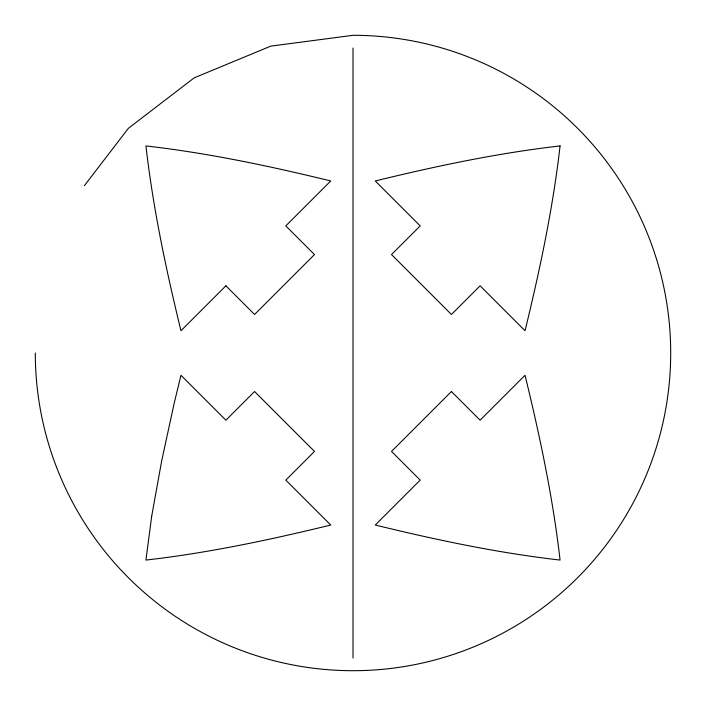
<?xml version="1.0" encoding="UTF-8"?>
<svg xmlns="http://www.w3.org/2000/svg" width="706" height="706" viewBox="0 0 706 706"><rect width="100%" height="100%" fill="white"/><g stroke="black" fill="none" stroke-linecap="round" stroke-linejoin="round"><path stroke-width="1.06" d="M84.411 185.616L128.351 128.351L194.15 77.863L270.777 46.128L353 35.3A317.7 317.7 0 0 1 670.7 353A317.7 317.7 0 0 1 353 670.7A317.7 317.7 0 0 1 35.3 353M353 48.008L353 657.992M151.675 516.36L145.93 560.07C208.288 552.922 269.807 539.905 330.735 525.035L285.806 480.106L314.479 451.425L254.575 391.521L225.894 420.194L180.965 375.265L174.144 403.4L161.63 461.159L151.675 516.36M560.07 145.93C552.922 208.288 539.905 269.807 525.035 330.735L480.106 285.806L451.425 314.479L391.521 254.575L420.194 225.894L375.265 180.965C436.193 166.095 497.712 153.078 560.07 145.93M225.894 285.806L180.965 330.735C166.095 269.807 153.078 208.288 145.93 145.93C208.288 153.078 269.807 166.095 330.735 180.965L285.806 225.894L314.479 254.575L254.575 314.479L225.894 285.806M451.425 391.521L391.521 451.425L420.194 480.106L375.265 525.035C436.193 539.905 497.712 552.922 560.07 560.07C552.922 497.712 539.905 436.193 525.035 375.265L480.106 420.194L451.425 391.521"/></g></svg>
